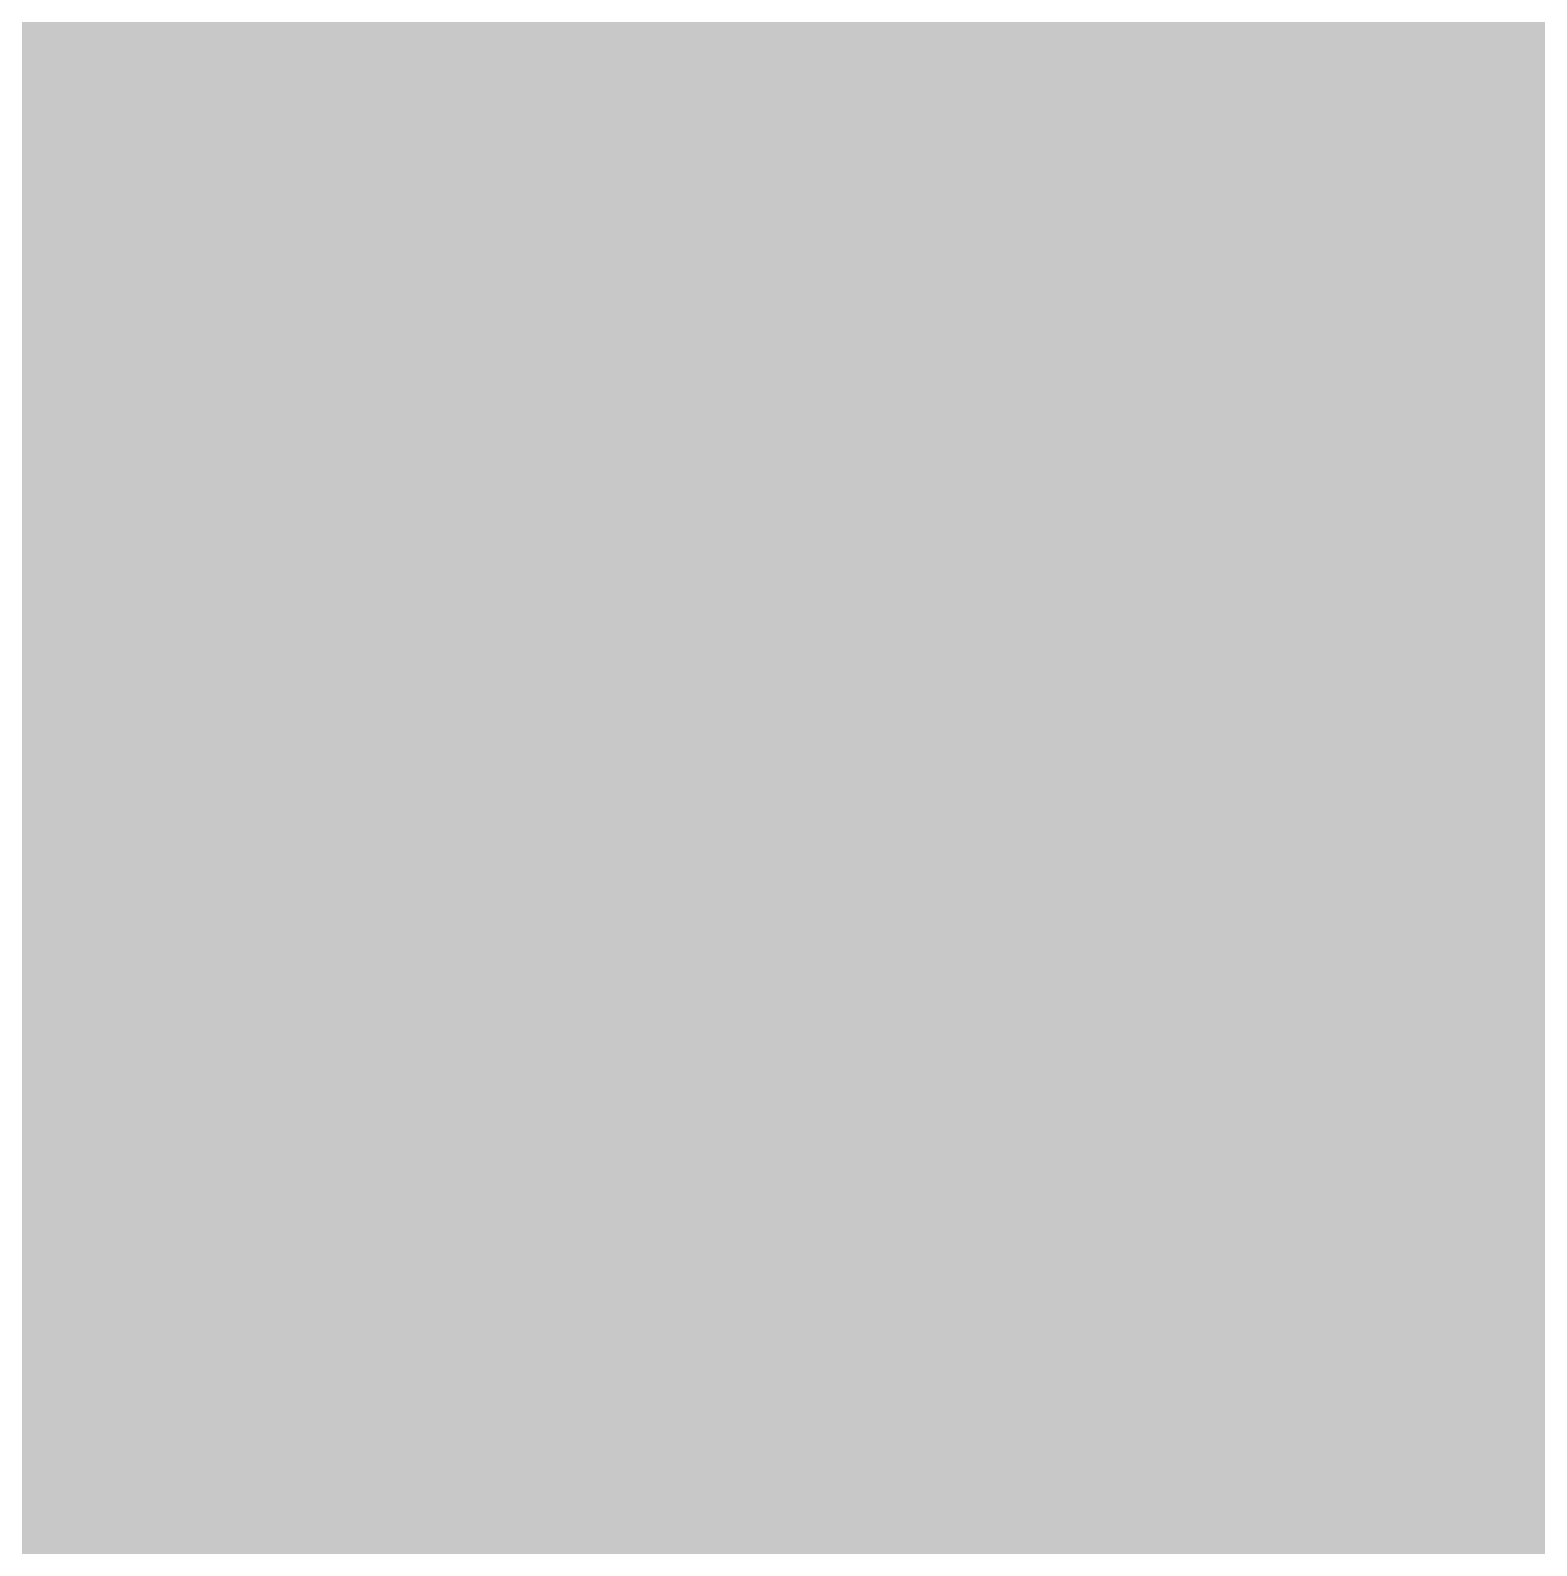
# Model space of a CAD drawing. Header units: inches. Extents: x 0.95 to 1.97, y 0.96 to 3.54.
# Drawn here: x 1.79881 to 1.84074, y 2.86914 to 2.91132 of the extents above; entities that cross this region are included whole.
import ezdxf

# ---------------------------------------------------------------- set-up
doc = ezdxf.new("R2010")
doc.units = ezdxf.units.IN
doc.header["$MEASUREMENT"] = 0
for name, color, linetype in [('Multi-Layer', 9, 'Continuous'), ('Pad Holes', 156, 'Continuous'), ('Sig 1', 1, 'Continuous'), ('Sig 3', 5, 'Continuous')]:
    doc.layers.add(name, color=color, linetype=linetype)

# ---------------------------------------------------------------- blocks, each defined once
blk = doc.blocks.new('FP_TSW_102_07_F_S_MFG_47')
at = {"layer": 'Multi-Layer'}
h = blk.add_hatch(color=9, dxfattribs=at)
edge = h.paths.add_edge_path()
edge.add_arc((0.05, 0), 0.030905, 0, 360)
at = {"layer": 'Pad Holes'}
h = blk.add_hatch(color=7, dxfattribs=at)
edge = h.paths.add_edge_path()
edge.add_arc((0.05, 0), 0.020079, 0, 360)
at = {"layer": 'Sig 1'}
h = blk.add_hatch(color=1, dxfattribs=at)
edge = h.paths.add_edge_path()
edge.add_arc((0.05, 0), 0.030905, 0, 360)
at = {"layer": 'Sig 3'}
h = blk.add_hatch(color=5, dxfattribs=at)
edge = h.paths.add_edge_path()
edge.add_arc((0.05, 0), 0.030905, 0, 360)

msp = doc.modelspace()

# ---------------------------------------------------------------- linework, layer by layer
at = {"layer": 'Sig 1'}
msp.add_lwpolyline([(1.77319, 2.84319, 0.015, 0.015, 0), (1.82, 2.89, 0.015, 0.015, 0)], format="xyseb", dxfattribs=at)
msp.add_lwpolyline([(1.81625, 2.89, 0.0075, 0.0075, 1), (1.82375, 2.89, 0.0075, 0.0075, 1)], format="xyseb", close=True, dxfattribs=at)

# ---------------------------------------------------------------- block references
at = {"rotation": 90}
msp.add_blockref('FP_TSW_102_07_F_S_MFG_47', (1.82, 2.84), dxfattribs=at)

doc.saveas('drawing.dxf')
